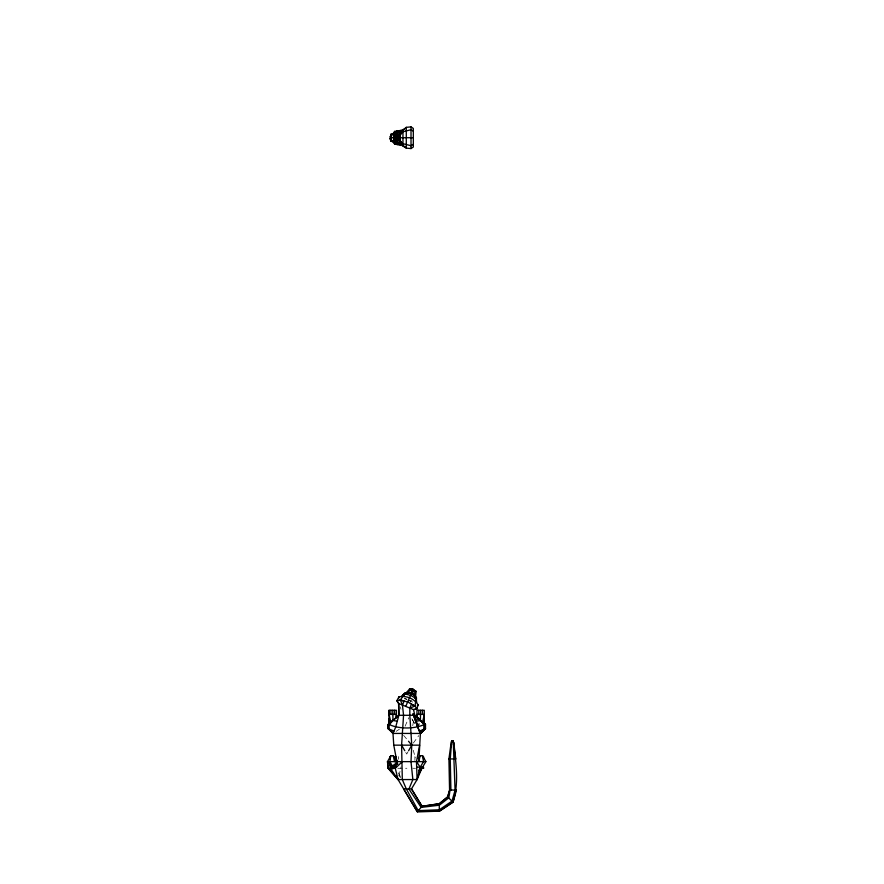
<?xml version="1.0" encoding="UTF-8"?>
<svg xmlns="http://www.w3.org/2000/svg" width="884" height="884" viewBox="0 0 884 884"><rect width="100%" height="100%" fill="white"/><g stroke="black" fill="none" stroke-linecap="round" stroke-linejoin="round"><path stroke-width="0.66" stroke-dasharray="4.42 3.31" d="M412.74 725.654L413.403 721.764M398.982 775.721L401.148 766.76M409.679 703.134L410.519 701.167M411.756 700.703L408.662 700.216M405.126 726.173L408.784 717.709M407.977 751.82L406.717 754.041L405.436 751.82M413.347 743.024L418.828 735.565M396.165 731.344L399.347 729.256M397.844 768.262L406.883 768.262M412.861 768.273L415.524 768.273M404.552 698.172L407.082 699.211M404.496 698.691L406.739 699.609M408.629 700.393L413.867 702.559M398.883 775.743L400.629 777.655M403.623 735.389L407.701 740.273M398.109 772.782L400.96 777.301M412.463 719.819L415.778 725.499M411.878 718.825L414.618 723.543M400.054 706.824L401.06 709.244M413.226 750.229L415.403 757.831M414.916 756.627L414.916 760.56M398.463 756.627L398.463 759.245"/><path stroke-width="1.33" d="M411.535 704.073L409.833 708.095L409.822 715.289L411.778 745.157L411.005 761.632L412.861 779.555L408.983 788.904M416.74 702.294L415.148 695.498L411.679 693.211L407.601 692.371L404.927 693.863L400.286 699.907L402.441 705.045L403.557 715.289L401.601 745.157L402.308 779.555L406.297 788.904L418.209 810.639L439.359 809.777L452 801.092L455.072 790.263L453.227 740.759L451.691 740.77L451.194 742.328L448.917 758.969L450.254 758.881L451.691 740.759M403.159 694.846L404.762 693.122L405.413 693.388L403.48 694.979L405.778 693.741L409.623 688.769L413.204 689.354L416.132 691.465L415.369 697.708L415.358 694.316M415.126 695.41L416.474 697.962L416.397 700.316L415.823 699.31M388.883 724.571L389.093 710.283L396.43 710.283L396.43 717.134M401.623 696.051L404.927 693.863L410.784 695.41L416.01 698.437L415.06 706.007L416.872 708.99L413.48 709.598L398.783 703.531L396.861 700.714L398.905 696.879C405.999 695.255 414.264 698.625 418.11 704.813L416.872 708.99L413.48 709.598L417.745 727.156L420.397 733.433L418.828 761.632L420.187 755.676L422.541 755.676L425.878 761.632L419.171 772.793M415.469 696.813L414.684 695.575L414.972 691.211L413.204 689.354L409.623 688.769M392.982 732.946L387.888 728.515L387.888 724.725L389.126 724.339L389.093 718.504M398.728 698.139L398.905 696.879M395.778 718.283L396.43 714.394L389.093 714.394L390.827 722.162L388.684 724.228M453.227 740.759C455.724 760.87 459.404 782.484 453.017 802.153L439.326 811.247L417.237 811.656L398.054 779.555L390.363 768.262L389.844 761.632L390.838 755.676L393.192 755.676L397.712 761.467M416.353 700.459L415.458 697.852L416.497 700.868M394.209 134.346L394.607 132.103C398.441 130.335 402.872 130.81 406.286 127.672M453.415 744.903L453.724 742.306L455.757 758.969L448.917 758.914L449.569 790.351L447.669 796.871L439.326 803.733L422.077 806.341L417.237 811.656L403.634 788.904L411.48 788.904L417.093 779.555L416.486 761.632L419.613 745.157L393.767 745.157L392.982 733.433L395.656 727.156L398.872 715.289L398.783 703.531L396.861 700.714L400.286 699.907L408.021 702.139L415.06 706.007L409.833 708.095M413.325 131.175L411.016 129.738L402.96 131.738L400.341 133.639L399.48 137.727L400.341 141.816L402.96 143.716L411.016 145.716L413.325 144.291M422.552 722.162L424.287 714.394L416.961 714.394L417.823 719.576M416.673 767.157L423.535 767.157L423.535 768.273L422.386 767.157L417.093 779.555L398.054 779.555L395.27 768.262L396.894 761.632L393.767 745.157M417.093 779.555L420.22 767.157L423.535 761.632L422.541 755.676L422.541 756.627L423.535 756.627L423.535 759.245M422.044 806.296L411.48 788.904L422.044 806.296L439.282 803.733L447.669 796.871L449.569 790.296L450.917 790.263L450.254 758.914M417.204 811.611L439.282 811.247L452.984 802.186L456.409 790.351L455.072 790.263L456.409 790.296L455.072 790.351M405.723 706.393L413.204 689.354L413.613 690.945M418.751 770.87L420.22 767.157L416.486 761.632M388.971 724.725L387.888 724.725L398.861 715.289L414.53 715.289L425.502 724.725L425.502 728.515L420.397 733.433L417.723 727.156L419.06 723.83M411.38 693.929L411.679 693.211M402.441 705.045L404.154 701.023M412.043 689.166L411.822 689.675L416.132 691.465L410.684 689.443L407.8 692.724L405.778 693.741M398.585 138.832L390.982 141.252L390.076 138.733L390.982 134.202L397.026 132.799L400.341 130.589L400.341 144.921L394.607 144.059L392.595 140.998L394.607 143.296M397.071 777.08L398.054 779.555L388.043 768.262L387.501 761.632L390.838 755.676M408.618 750.715L411.778 745.157L408.518 741.245M418.331 758.66L420.187 755.676M399.236 143.396L395.921 142.39L393.59 140.048L400.341 135.086L402.96 130.898L400.341 132.434L397.026 136.578L390.982 134.202L390.982 141.252L397.026 142.667L400.341 144.865M399.756 140.335L397.723 137.727L400.341 133.639M425.878 761.632L387.501 761.632L393.159 767.157L396.894 761.632L393.192 755.676L394.551 761.632M403.159 695.012L405.679 693.807L402.828 695.222M402.96 130.898L397.723 137.727L400.341 140.379L397.026 138.876L400.341 143.02L406.286 148.114L411.016 148.556L413.325 147.02L413.325 128.434L411.016 126.898L406.286 127.34L400.341 132.434M417.325 705.819L418.11 704.813M417.237 811.656L418.077 810.573M390.982 135.672L390.076 136.722L390.982 137.727L413.325 137.727M394.607 132.158L392.595 134.467L394.607 131.396L400.341 130.545M390.982 137.727L390.076 138.733L390.982 139.782M423.535 721.576L424.287 720.769L424.287 710.283L416.961 710.283L416.961 717.278M423.458 730.029L425.502 728.515L420.397 733.433L392.982 733.433L388.286 728.526L388.286 724.106C398.452 729.267 414.95 729.267 425.116 724.106L425.105 728.526L420.419 732.946L425.502 728.515L424.408 728.515M397.723 137.727L399.038 136.048M447.669 796.871L452.984 802.186M400.341 130.788L397.026 134.003L393.59 135.407L393.59 140.048C398.408 141.683 401.369 146.103 406.286 147.794M406.353 693.045L408.154 691.343M391.546 721.477L392.982 720.106L392.761 710.283M388.043 768.262L395.27 768.262L402.386 761.632M425.105 724.106L424.243 724.814L424.243 729.123L419.392 731.079M424.243 729.123L425.116 728.526M397.833 763.842L391.004 767.157L389.601 764.947M400.341 135.086L397.026 136.578L399.038 136.401M414.972 691.211L411.06 692.747M406.795 692.658L407.469 692.404M411.878 692.669L413.082 694.183L411.878 692.669L410.695 693.1L411.878 692.669L415.148 695.498L414.287 695.697M406.143 694.183L403.756 694.481L405.679 693.807M393.601 133.838L400.341 131.826M403.756 694.481L408.065 693.122L407.601 692.371L415.148 695.498L413.27 694.714M404.762 693.122L407.513 692.26M424.287 718.504L424.265 724.339L425.502 724.725L423.458 723.189M420.419 721.123L420.397 719.631L414.53 715.289L416.143 721.222L420.419 720.504L424.254 724.814L424.254 729.123L420.397 733.433L420.397 732.306M451.691 742.295L453.227 742.339M424.408 724.725L425.502 724.725M388.971 728.515L387.888 728.515L393.988 731.079M394.154 756.627L396.308 756.627L396.043 761.113L395.049 758.66M393.888 764.483L396.043 764.483M420.861 768.273L423.535 768.273M408.817 788.904L421.149 807.401L439.359 805.202L448.763 797.854C450.862 788.583 447.79 789.832 456.409 790.296M449.569 790.351L450.917 790.351M439.282 803.733L439.282 811.247M394.607 143.363L397.026 144.545L400.341 144.611M454.42 758.914L455.757 758.914M390.982 141.252L393.601 141.628M397.27 721.222L392.982 720.504L389.148 724.814L389.148 729.123L392.982 733.433M412.386 693.299L414.684 695.575M407.601 692.371L409.491 693.155M416.474 697.962L415.823 697.686L416.077 700.183M400.286 699.907L402.75 700.924M412.596 704.99L415.06 706.007M400.341 143.02L402.96 144.556L400.993 141.418M400.341 140.379L393.59 135.407L395.921 133.595M414.53 715.289L420.419 720.504L414.53 715.289L415.303 717.686M424.707 724.228L420.397 720.106L420.629 710.283M392.75 769.058L391.004 767.157L390.308 763.842M393.723 766.373L395.27 768.262M414.894 697.796L416.375 699.708L415.458 697.852M400.341 141.097L402.96 144.556M389.844 761.632L393.159 767.157M401.601 745.157L404.795 750.715M396.131 776.174L398.054 779.555L388.297 768.262L387.501 761.632M414.806 696.691L416.375 699.708M415.126 695.575L415.414 696.227M410.684 689.443L412.651 694.283M417.745 727.156L412.972 713.697L417.723 727.156L416.143 721.222M389.093 710.283L389.424 715.3M396.894 761.632L397.049 763.92M424.254 720.814L424.497 724.571M394.607 132.103L394.695 134.346M398.551 703.2L398.861 715.289L392.982 720.504L392.982 719.631M422.453 710.283L422.453 714.394M418.795 710.283L418.795 714.394M411.016 126.898L411.016 148.556M406.286 127.34L406.286 148.114M402.96 129.55L402.96 145.904M397.026 130.567L397.026 144.545M394.607 131.396L394.607 133.981M394.607 141.484L394.607 144.059M394.596 710.283L394.596 714.394M390.927 710.283L390.927 714.394M389.844 756.627L389.844 759.135"/></g></svg>
